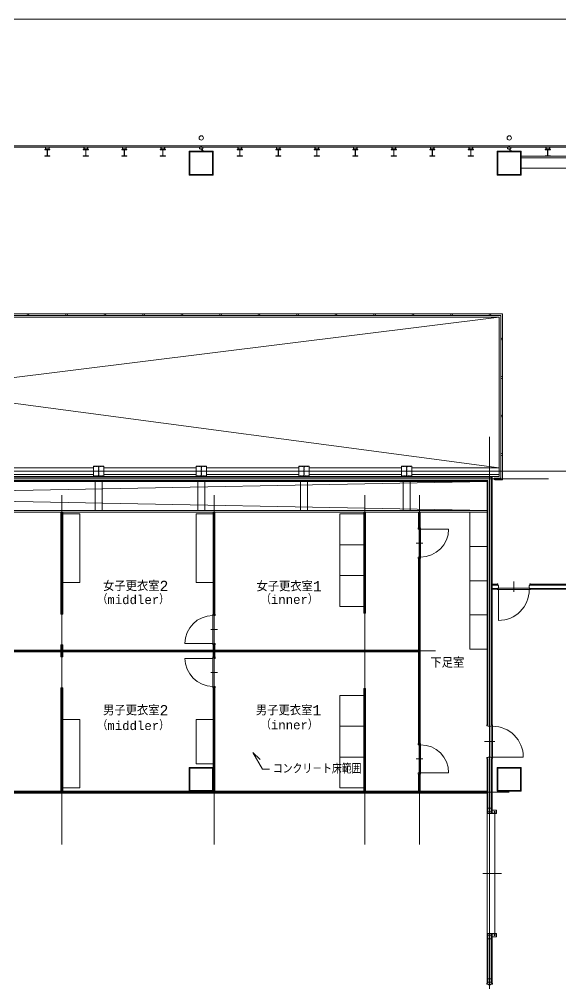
# Model space of a CAD drawing. Extents: x 225000 to 2157367, y 208400 to 840900.
# Drawn here: x 475607 to 491429, y 429232 to 457402 of the extents above; entities that cross this region are included whole.
import ezdxf
from ezdxf.enums import TextEntityAlignment as Align

# ---------------------------------------------------------------- set-up
doc = ezdxf.new("R2010")
doc.units = 0
doc.header["$LTSCALE"] = 10
for name, pattern in [('Data Center Layout_L20$0$CENTER', [2, 1.25, -0.25, 0.25, -0.25]), ('Data Center Layout_L20$0$CENTERK0', [0.65, 0.5, -0.05, 0.05, -0.05]), ('Data Center Layout_L20$0$DOTK1', [0.1, 0.05, -0.05])]:
    doc.linetypes.add(name, pattern=pattern)
doc.layers.add('Data Center Layout_L20$0$ARC', color=252, linetype='Continuous', lineweight=0)
doc.layers.add('Data Center Layout_L20$0$K-SIN', color=252, linetype='Data Center Layout_L20$0$CENTER', lineweight=9)
doc.styles.add('Data Center Layout_L20$0$ATS', font='monotxt', dxfattribs={"bigfont": 'BIGFONT'})

# ---------------------------------------------------------------- blocks, each defined once
blk = doc.blocks.new('Data Center Layout_L20')
at = {"layer": 'Data Center Layout_L20$0$ARC'}
for p, q in [((472395.59, 253702.31), (499925.59, 253702.31)), ((472395.59, 253667.31), (499925.59, 253667.31)), ((490275.59, 253402.31), (498575.59, 253402.31)), ((454225.59, 244302.31), (489625.59, 248702.31)), ((489625.59, 244302.31), (456475.59, 248702.31)), ((444400.59, 244027.31), (489400.59, 244027.31)), ((444425.59, 244052.31), (489425.59, 244052.31)), ((489400.59, 244027.31), (489400.59, 236792.31)), ((489425.59, 244052.31), (489425.59, 236792.31)), ((444275.59, 243902.31), (489275.59, 243902.31)), ((444300.59, 243927.31), (489300.59, 243927.31)), ((444325.59, 243902.31), (489275.59, 243052.31)), ((444325.59, 243052.31), (489275.59, 243902.31)), ((489275.59, 243902.31), (489275.59, 236792.31)), ((489300.59, 243927.31), (489300.59, 236792.31)), ((489275.59, 243002.31), (444275.59, 243002.31)), ((489275.59, 243052.31), (444325.59, 243052.31)), ((476825.59, 240027.31), (476825.59, 243002.31)), ((476875.59, 240027.31), (476875.59, 243002.31)), ((481275.59, 240027.31), (481275.59, 243002.31)), ((481325.59, 240027.31), (481325.59, 243002.31)), ((485675.59, 240052.31), (485675.59, 243002.31)), ((485725.59, 240052.31), (485725.59, 243002.31)), ((487275.59, 242552.31), (487275.59, 243002.31)), ((487325.59, 242552.31), (487325.59, 243002.31)), ((488153.59, 242511.31), (487335.59, 242511.31)), ((487400.59, 242102.31), (487200.59, 242102.31)), ((487275.59, 236252.31), (487275.59, 241652.31)), ((487325.59, 236252.31), (487325.59, 241652.31)), ((489425.59, 240902.31), (489570.59, 240902.31)), ((489425.59, 240877.31), (489570.59, 240877.31)), ((498425.59, 240902.31), (490550.59, 240902.31)), ((498525.59, 240877.31), (490550.59, 240877.31)), ((489425.59, 240777.31), (489570.59, 240777.31)), ((489425.59, 240752.31), (489570.59, 240752.31)), ((489610.59, 239842.31), (489610.59, 240742.31)), ((502100.59, 240777.31), (490550.59, 240777.31)), ((502100.59, 240752.31), (490550.59, 240752.31)), ((476825.59, 240027.31), (476875.59, 240027.31)), ((481275.59, 240027.31), (481325.59, 240027.31)), ((485675.59, 240052.31), (485725.59, 240052.31)), ((481200.59, 239577.31), (481400.59, 239577.31)), ((480447.59, 239168.31), (481265.59, 239168.31)), ((475275.59, 238977.31), (487275.59, 238977.31)), ((475275.59, 238927.31), (487275.59, 238927.31)), ((476825.59, 239127.31), (476875.59, 239127.31)), ((476825.59, 238977.31), (476825.59, 239127.31)), ((476825.59, 238777.31), (476825.59, 238927.31)), ((476875.59, 238977.31), (476875.59, 239127.31)), ((476875.59, 238777.31), (476875.59, 238927.31)), ((481275.59, 238977.31), (481275.59, 239127.31)), ((481275.59, 239127.31), (481325.59, 239127.31)), ((481275.59, 238777.31), (481275.59, 238927.31)), ((481325.59, 238977.31), (481325.59, 239127.31)), ((481325.59, 238777.31), (481325.59, 238927.31)), ((476825.59, 238777.31), (476875.59, 238777.31)), ((480447.59, 238736.31), (481265.59, 238736.31)), ((481275.59, 238777.31), (481325.59, 238777.31)), ((481200.59, 238327.31), (481400.59, 238327.31)), ((476825.59, 237877.31), (476875.59, 237877.31)), ((476825.59, 234852.31), (476825.59, 237877.31)), ((476875.59, 234852.31), (476875.59, 237877.31)), ((481275.59, 237877.31), (481325.59, 237877.31)), ((481275.59, 234852.31), (481275.59, 237877.31)), ((481325.59, 234852.31), (481325.59, 237877.31)), ((485675.59, 237852.31), (485725.59, 237852.31)), ((485675.59, 234852.31), (485675.59, 237852.31)), ((485725.59, 234852.31), (485725.59, 237852.31)), ((487400.59, 235802.31), (487200.59, 235802.31)), ((489275.59, 234227.31), (489275.59, 235812.31)), ((489300.59, 234227.31), (489300.59, 235812.31)), ((489400.59, 234227.31), (489400.59, 235812.31)), ((489425.59, 234227.31), (489425.59, 235812.31)), ((490335.59, 235852.31), (489435.59, 235852.31)), ((487275.59, 234852.31), (487275.59, 235352.31)), ((487325.59, 234852.31), (487325.59, 235352.31)), ((488153.59, 235393.31), (487335.59, 235393.31)), ((462525.59, 234802.31), (489275.59, 234802.31)), ((462575.59, 234852.31), (489275.59, 234852.31)), ((489275.59, 234202.31), (489275.59, 230702.31)), ((489275.59, 230677.31), (489275.59, 229247.31)), ((489300.59, 230677.31), (489300.59, 229247.31)), ((489400.59, 230677.31), (489400.59, 229247.31)), ((489425.59, 230677.31), (489425.59, 229247.31))]:
    blk.add_line(p, q, dxfattribs=at)
at = {"layer": 'Data Center Layout_L20$0$ARC', "linetype": 'Continuous'}
for p, q in [((490060.59, 240677.31), (490060.59, 240977.31)), ((489500.59, 236302.31), (489200.59, 236302.31)), ((489150.59, 232452.31), (489700.59, 232452.31))]:
    blk.add_line(p, q, dxfattribs=at)
at = {"layer": 'Data Center Layout_L20$0$ARC', "linetype": 'Data Center Layout_L20$0$CENTERK0'}
blk.add_line((489500.59, 234202.31), (489500.59, 230702.31), dxfattribs=at)
at = {"layer": 'Data Center Layout_L20$0$ARC'}
for points in [[(476350.59, 253602.31), (476500.59, 253602.31), (476500.59, 253593.31), (476428.59, 253593.31), (476428.59, 253411.31), (476500.59, 253411.31), (476500.59, 253402.31), (476350.59, 253402.31), (476350.59, 253411.31), (476422.59, 253411.31), (476422.59, 253593.31), (476350.59, 253593.31)], [(476369.59, 253652.31), (476369.59, 253602.31), (476419.59, 253602.31), (476419.59, 253608.31), (476375.59, 253608.31), (476375.59, 253652.31)], [(476375.59, 253617.31), (476475.59, 253617.31), (476475.59, 253667.31), (476375.59, 253667.31)], [(476481.59, 253652.31), (476481.59, 253602.31), (476431.59, 253602.31), (476431.59, 253608.31), (476475.59, 253608.31), (476475.59, 253652.31)], [(477475.59, 253602.31), (477625.59, 253602.31), (477625.59, 253593.31), (477553.59, 253593.31), (477553.59, 253411.31), (477625.59, 253411.31), (477625.59, 253402.31), (477475.59, 253402.31), (477475.59, 253411.31), (477547.59, 253411.31), (477547.59, 253593.31), (477475.59, 253593.31)], [(477494.59, 253652.31), (477494.59, 253602.31), (477544.59, 253602.31), (477544.59, 253608.31), (477500.59, 253608.31), (477500.59, 253652.31)], [(477500.59, 253617.31), (477600.59, 253617.31), (477600.59, 253667.31), (477500.59, 253667.31)], [(477606.59, 253652.31), (477606.59, 253602.31), (477556.59, 253602.31), (477556.59, 253608.31), (477600.59, 253608.31), (477600.59, 253652.31)], [(478600.59, 253602.31), (478750.59, 253602.31), (478750.59, 253593.31), (478678.59, 253593.31), (478678.59, 253411.31), (478750.59, 253411.31), (478750.59, 253402.31), (478600.59, 253402.31), (478600.59, 253411.31), (478672.59, 253411.31), (478672.59, 253593.31), (478600.59, 253593.31)], [(478619.59, 253652.31), (478619.59, 253602.31), (478669.59, 253602.31), (478669.59, 253608.31), (478625.59, 253608.31), (478625.59, 253652.31)], [(478625.59, 253617.31), (478725.59, 253617.31), (478725.59, 253667.31), (478625.59, 253667.31)], [(478731.59, 253652.31), (478731.59, 253602.31), (478681.59, 253602.31), (478681.59, 253608.31), (478725.59, 253608.31), (478725.59, 253652.31)], [(479725.59, 253602.31), (479875.59, 253602.31), (479875.59, 253593.31), (479803.59, 253593.31), (479803.59, 253411.31), (479875.59, 253411.31), (479875.59, 253402.31), (479725.59, 253402.31), (479725.59, 253411.31), (479797.59, 253411.31), (479797.59, 253593.31), (479725.59, 253593.31)], [(479744.59, 253652.31), (479744.59, 253602.31), (479794.59, 253602.31), (479794.59, 253608.31), (479750.59, 253608.31), (479750.59, 253652.31)], [(479750.59, 253617.31), (479850.59, 253617.31), (479850.59, 253667.31), (479750.59, 253667.31)], [(479856.59, 253652.31), (479856.59, 253602.31), (479806.59, 253602.31), (479806.59, 253608.31), (479850.59, 253608.31), (479850.59, 253652.31)], [(480575.59, 252852.31), (480575.59, 253552.31), (481275.59, 253552.31), (481275.59, 252852.31)], [(480595.59, 252872.31), (480595.59, 253532.31), (481255.59, 253532.31), (481255.59, 252872.31)], [(480875.59, 253617.31), (480975.59, 253617.31), (480975.59, 253667.31), (480875.59, 253667.31)], [(480900.59, 253617.31), (480950.59, 253617.31), (480950.59, 253567.31), (480944.59, 253567.31), (480944.59, 253611.31), (480900.59, 253611.31)], [(480915.59, 253702.31), (480935.59, 253702.31), (480935.59, 253667.31), (480915.59, 253667.31)], [(480950.59, 253602.31), (480950.59, 253552.31), (481000.59, 253552.31), (481000.59, 253558.31), (480956.59, 253558.31), (480956.59, 253602.31)], [(481975.59, 253602.31), (482125.59, 253602.31), (482125.59, 253593.31), (482053.59, 253593.31), (482053.59, 253411.31), (482125.59, 253411.31), (482125.59, 253402.31), (481975.59, 253402.31), (481975.59, 253411.31), (482047.59, 253411.31), (482047.59, 253593.31), (481975.59, 253593.31)], [(481994.59, 253652.31), (481994.59, 253602.31), (482044.59, 253602.31), (482044.59, 253608.31), (482000.59, 253608.31), (482000.59, 253652.31)], [(482000.59, 253617.31), (482100.59, 253617.31), (482100.59, 253667.31), (482000.59, 253667.31)], [(482106.59, 253652.31), (482106.59, 253602.31), (482056.59, 253602.31), (482056.59, 253608.31), (482100.59, 253608.31), (482100.59, 253652.31)], [(483100.59, 253602.31), (483250.59, 253602.31), (483250.59, 253593.31), (483178.59, 253593.31), (483178.59, 253411.31), (483250.59, 253411.31), (483250.59, 253402.31), (483100.59, 253402.31), (483100.59, 253411.31), (483172.59, 253411.31), (483172.59, 253593.31), (483100.59, 253593.31)], [(483119.59, 253652.31), (483119.59, 253602.31), (483169.59, 253602.31), (483169.59, 253608.31), (483125.59, 253608.31), (483125.59, 253652.31)], [(483125.59, 253617.31), (483225.59, 253617.31), (483225.59, 253667.31), (483125.59, 253667.31)], [(483231.59, 253652.31), (483231.59, 253602.31), (483181.59, 253602.31), (483181.59, 253608.31), (483225.59, 253608.31), (483225.59, 253652.31)], [(484225.59, 253602.31), (484375.59, 253602.31), (484375.59, 253593.31), (484303.59, 253593.31), (484303.59, 253411.31), (484375.59, 253411.31), (484375.59, 253402.31), (484225.59, 253402.31), (484225.59, 253411.31), (484297.59, 253411.31), (484297.59, 253593.31), (484225.59, 253593.31)], [(484244.59, 253652.31), (484244.59, 253602.31), (484294.59, 253602.31), (484294.59, 253608.31), (484250.59, 253608.31), (484250.59, 253652.31)], [(484250.59, 253617.31), (484350.59, 253617.31), (484350.59, 253667.31), (484250.59, 253667.31)], [(484356.59, 253652.31), (484356.59, 253602.31), (484306.59, 253602.31), (484306.59, 253608.31), (484350.59, 253608.31), (484350.59, 253652.31)], [(485350.59, 253602.31), (485500.59, 253602.31), (485500.59, 253593.31), (485428.59, 253593.31), (485428.59, 253411.31), (485500.59, 253411.31), (485500.59, 253402.31), (485350.59, 253402.31), (485350.59, 253411.31), (485422.59, 253411.31), (485422.59, 253593.31), (485350.59, 253593.31)], [(485369.59, 253652.31), (485369.59, 253602.31), (485419.59, 253602.31), (485419.59, 253608.31), (485375.59, 253608.31), (485375.59, 253652.31)], [(485375.59, 253617.31), (485475.59, 253617.31), (485475.59, 253667.31), (485375.59, 253667.31)], [(485481.59, 253652.31), (485481.59, 253602.31), (485431.59, 253602.31), (485431.59, 253608.31), (485475.59, 253608.31), (485475.59, 253652.31)], [(486475.59, 253602.31), (486625.59, 253602.31), (486625.59, 253593.31), (486553.59, 253593.31), (486553.59, 253411.31), (486625.59, 253411.31), (486625.59, 253402.31), (486475.59, 253402.31), (486475.59, 253411.31), (486547.59, 253411.31), (486547.59, 253593.31), (486475.59, 253593.31)], [(486494.59, 253652.31), (486494.59, 253602.31), (486544.59, 253602.31), (486544.59, 253608.31), (486500.59, 253608.31), (486500.59, 253652.31)], [(486500.59, 253617.31), (486600.59, 253617.31), (486600.59, 253667.31), (486500.59, 253667.31)], [(486606.59, 253652.31), (486606.59, 253602.31), (486556.59, 253602.31), (486556.59, 253608.31), (486600.59, 253608.31), (486600.59, 253652.31)], [(487600.59, 253602.31), (487750.59, 253602.31), (487750.59, 253593.31), (487678.59, 253593.31), (487678.59, 253411.31), (487750.59, 253411.31), (487750.59, 253402.31), (487600.59, 253402.31), (487600.59, 253411.31), (487672.59, 253411.31), (487672.59, 253593.31), (487600.59, 253593.31)], [(487619.59, 253652.31), (487619.59, 253602.31), (487669.59, 253602.31), (487669.59, 253608.31), (487625.59, 253608.31), (487625.59, 253652.31)], [(487625.59, 253617.31), (487725.59, 253617.31), (487725.59, 253667.31), (487625.59, 253667.31)], [(487731.59, 253652.31), (487731.59, 253602.31), (487681.59, 253602.31), (487681.59, 253608.31), (487725.59, 253608.31), (487725.59, 253652.31)], [(488725.59, 253602.31), (488875.59, 253602.31), (488875.59, 253593.31), (488803.59, 253593.31), (488803.59, 253411.31), (488875.59, 253411.31), (488875.59, 253402.31), (488725.59, 253402.31), (488725.59, 253411.31), (488797.59, 253411.31), (488797.59, 253593.31), (488725.59, 253593.31)], [(488744.59, 253652.31), (488744.59, 253602.31), (488794.59, 253602.31), (488794.59, 253608.31), (488750.59, 253608.31), (488750.59, 253652.31)], [(488750.59, 253617.31), (488850.59, 253617.31), (488850.59, 253667.31), (488750.59, 253667.31)], [(488856.59, 253652.31), (488856.59, 253602.31), (488806.59, 253602.31), (488806.59, 253608.31), (488850.59, 253608.31), (488850.59, 253652.31)], [(489575.59, 252852.31), (489575.59, 253552.31), (490275.59, 253552.31), (490275.59, 252852.31)], [(489595.59, 252872.31), (489595.59, 253532.31), (490255.59, 253532.31), (490255.59, 252872.31)], [(489875.59, 253617.31), (489975.59, 253617.31), (489975.59, 253667.31), (489875.59, 253667.31)], [(489900.59, 253617.31), (489950.59, 253617.31), (489950.59, 253567.31), (489944.59, 253567.31), (489944.59, 253611.31), (489900.59, 253611.31)], [(489915.59, 253702.31), (489935.59, 253702.31), (489935.59, 253667.31), (489915.59, 253667.31)], [(489950.59, 253602.31), (489950.59, 253552.31), (490000.59, 253552.31), (490000.59, 253558.31), (489956.59, 253558.31), (489956.59, 253602.31)], [(490975.59, 253602.31), (491125.59, 253602.31), (491125.59, 253593.31), (491053.59, 253593.31), (491053.59, 253411.31), (491125.59, 253411.31), (491125.59, 253402.31), (490975.59, 253402.31), (490975.59, 253411.31), (491047.59, 253411.31), (491047.59, 253593.31), (490975.59, 253593.31)], [(490994.59, 253652.31), (490994.59, 253602.31), (491044.59, 253602.31), (491044.59, 253608.31), (491000.59, 253608.31), (491000.59, 253652.31)], [(491000.59, 253617.31), (491100.59, 253617.31), (491100.59, 253667.31), (491000.59, 253667.31)], [(491106.59, 253652.31), (491106.59, 253602.31), (491056.59, 253602.31), (491056.59, 253608.31), (491100.59, 253608.31), (491100.59, 253652.31)], [(490275.59, 253052.31), (498575.59, 253052.31), (498575.59, 253352.31), (490275.59, 253352.31)], [(475075.59, 244102.31), (477775.59, 244102.31), (477775.59, 244302.31), (475075.59, 244302.31)], [(478075.59, 244102.31), (480775.59, 244102.31), (480775.59, 244302.31), (478075.59, 244302.31)], [(481075.59, 244102.31), (483775.59, 244102.31), (483775.59, 244302.31), (481075.59, 244302.31)], [(484075.59, 244102.31), (486775.59, 244102.31), (486775.59, 244302.31), (484075.59, 244302.31)], [(487075.59, 244102.31), (489625.59, 244102.31), (489625.59, 244302.31), (487075.59, 244302.31)], [(477825.59, 243052.31), (478025.59, 243052.31), (478025.59, 243902.31), (477825.59, 243902.31)], [(480825.59, 243052.31), (481025.59, 243052.31), (481025.59, 243902.31), (480825.59, 243902.31)], [(483825.59, 243052.31), (484025.59, 243052.31), (484025.59, 243902.31), (483825.59, 243902.31)], [(486825.59, 243052.31), (487025.59, 243052.31), (487025.59, 243902.31), (486825.59, 243902.31)], [(476875.59, 242952.31), (477375.59, 242952.31), (477375.59, 240952.31), (476875.59, 240952.31), (476875.59, 242952.31)], [(484975.59, 242952.31), (485675.59, 242952.31), (485675.59, 242052.31), (484975.59, 242052.31), (484975.59, 242952.31)], [(488775.59, 243002.31), (489275.59, 243002.31), (489275.59, 242002.31), (488775.59, 242002.31), (488775.59, 243002.31)], [(487290.59, 242511.31), (487265.59, 242511.31), (487265.59, 242552.31), (487335.59, 242552.31), (487335.59, 242527.31), (487290.59, 242527.31)], [(487335.59, 241682.31), (487335.59, 242522.31), (487295.59, 242522.31), (487295.59, 241682.31)], [(484975.59, 242052.31), (485675.59, 242052.31), (485675.59, 241152.31), (484975.59, 241152.31), (484975.59, 242052.31)], [(488775.59, 242002.31), (489275.59, 242002.31), (489275.59, 241002.31), (488775.59, 241002.31), (488775.59, 242002.31)], [(487290.59, 241693.31), (487265.59, 241693.31), (487265.59, 241652.31), (487335.59, 241652.31), (487335.59, 241677.31), (487290.59, 241677.31)], [(484975.59, 241152.31), (485675.59, 241152.31), (485675.59, 240252.31), (484975.59, 240252.31), (484975.59, 241152.31)], [(488775.59, 241002.31), (489275.59, 241002.31), (489275.59, 240002.31), (488775.59, 240002.31), (488775.59, 241002.31)], [(489600.59, 240742.31), (490520.59, 240742.31), (490520.59, 240782.31), (489600.59, 240782.31)], [(481310.59, 239986.31), (481335.59, 239986.31), (481335.59, 240027.31), (481265.59, 240027.31), (481265.59, 240002.31), (481310.59, 240002.31)], [(481265.59, 239997.31), (481265.59, 239157.31), (481305.59, 239157.31), (481305.59, 239997.31)], [(488775.59, 240002.31), (489275.59, 240002.31), (489275.59, 239002.31), (488775.59, 239002.31), (488775.59, 240002.31)], [(481310.59, 239168.31), (481335.59, 239168.31), (481335.59, 239127.31), (481265.59, 239127.31), (481265.59, 239152.31), (481310.59, 239152.31)], [(481310.59, 238736.31), (481335.59, 238736.31), (481335.59, 238777.31), (481265.59, 238777.31), (481265.59, 238752.31), (481310.59, 238752.31)], [(481265.59, 237907.31), (481265.59, 238747.31), (481305.59, 238747.31), (481305.59, 237907.31)], [(481310.59, 237918.31), (481335.59, 237918.31), (481335.59, 237877.31), (481265.59, 237877.31), (481265.59, 237902.31), (481310.59, 237902.31)], [(484975.59, 237652.31), (485675.59, 237652.31), (485675.59, 236752.31), (484975.59, 236752.31), (484975.59, 237652.31)], [(476875.59, 236952.31), (477375.59, 236952.31), (477375.59, 234952.31), (476875.59, 234952.31), (476875.59, 236952.31)], [(480775.59, 236952.31), (481275.59, 236952.31), (481275.59, 235652.31), (480775.59, 235652.31), (480775.59, 236952.31)], [(484975.59, 236752.31), (485675.59, 236752.31), (485675.59, 235852.31), (484975.59, 235852.31), (484975.59, 236752.31)], [(489435.59, 235842.31), (489435.59, 236762.31), (489395.59, 236762.31), (489395.59, 235842.31)], [(487290.59, 236211.31), (487265.59, 236211.31), (487265.59, 236252.31), (487335.59, 236252.31), (487335.59, 236227.31), (487290.59, 236227.31)], [(487335.59, 236222.31), (487335.59, 235382.31), (487295.59, 235382.31), (487295.59, 236222.31)], [(484975.59, 235852.31), (485675.59, 235852.31), (485675.59, 234952.31), (484975.59, 234952.31), (484975.59, 235852.31)], [(480575.59, 234852.31), (480575.59, 235552.31), (481275.59, 235552.31), (481275.59, 234852.31)], [(480575.59, 234852.31), (480575.59, 235552.31), (481275.59, 235552.31), (481275.59, 234852.31)], [(480595.59, 234872.31), (480595.59, 235532.31), (481255.59, 235532.31), (481255.59, 234872.31)], [(480595.59, 234872.31), (480595.59, 235532.31), (481255.59, 235532.31), (481255.59, 234872.31)], [(489575.59, 234852.31), (489575.59, 235552.31), (490275.59, 235552.31), (490275.59, 234852.31)], [(489575.59, 234852.31), (489575.59, 235552.31), (490275.59, 235552.31), (490275.59, 234852.31)], [(489595.59, 234872.31), (489595.59, 235532.31), (490255.59, 235532.31), (490255.59, 234872.31)], [(489595.59, 234872.31), (489595.59, 235532.31), (490255.59, 235532.31), (490255.59, 234872.31)], [(487290.59, 235393.31), (487265.59, 235393.31), (487265.59, 235352.31), (487335.59, 235352.31), (487335.59, 235377.31), (487290.59, 235377.31)], [(489275.59, 234227.31), (489288.09, 234227.31), (489288.09, 234242.31), (489275.59, 234242.31)], [(489300.59, 234357.31), (489300.59, 234257.31), (489400.59, 234257.31), (489400.59, 234357.31)], [(489425.59, 234202.31), (489550.59, 234202.31), (489550.59, 234302.31), (489425.59, 234302.31)], [(489275.59, 230677.31), (489288.09, 230677.31), (489288.09, 230662.31), (489275.59, 230662.31)], [(489300.59, 230547.31), (489300.59, 230647.31), (489400.59, 230647.31), (489400.59, 230547.31)], [(489425.59, 230702.31), (489550.59, 230702.31), (489550.59, 230602.31), (489425.59, 230602.31)], [(489300.59, 229377.31), (489300.59, 229277.31), (489400.59, 229277.31), (489400.59, 229377.31)]]:
    blk.add_lwpolyline(points, close=True, dxfattribs=at)
for points in [[(480888.09, 253704.31), (480918.09, 253704.31), (480918.09, 253688.31), (480933.09, 253688.31), (480933.09, 253704.31), (480963.09, 253704.31)], [(489888.09, 253704.31), (489918.09, 253704.31), (489918.09, 253688.31), (489933.09, 253688.31), (489933.09, 253704.31), (489963.09, 253704.31)], [(454125.59, 248227.31), (454125.59, 248802.31), (489725.59, 248802.31), (489725.59, 243952.31), (489500.59, 243952.31)], [(454175.59, 248227.31), (454175.59, 248752.31), (489675.59, 248752.31), (489675.59, 244002.31), (489500.59, 244002.31)], [(480775.59, 242952.31), (481275.59, 242952.31), (481275.59, 240952.31), (480775.59, 240952.31), (480775.59, 242952.31)], [(489570.59, 240767.31), (489570.59, 240742.31), (489595.59, 240742.31), (489595.59, 240787.31), (489610.59, 240787.31), (489610.59, 240867.31), (489595.59, 240867.31), (489595.59, 240912.31), (489570.59, 240912.31), (489570.59, 240887.31)], [(490550.59, 240767.31), (490550.59, 240742.31), (490525.59, 240742.31), (490525.59, 240787.31), (490510.59, 240787.31), (490510.59, 240867.31), (490525.59, 240867.31), (490525.59, 240912.31), (490550.59, 240912.31), (490550.59, 240887.31)], [(489410.59, 236792.31), (489435.59, 236792.31), (489435.59, 236767.31), (489390.59, 236767.31), (489390.59, 236752.31), (489310.59, 236752.31), (489310.59, 236767.31), (489265.59, 236767.31), (489265.59, 236792.31), (489290.59, 236792.31)], [(482917.72, 235500.35), (482717.72, 235500.35), (482435.15, 235989.78), (482647.28, 235777.65)], [(489410.59, 235812.31), (489435.59, 235812.31), (489435.59, 235837.31), (489390.59, 235837.31), (489390.59, 235852.31), (489310.59, 235852.31), (489310.59, 235837.31), (489265.59, 235837.31), (489265.59, 235812.31), (489290.59, 235812.31)], [(489300.59, 234227.31), (489275.59, 234227.31), (489275.59, 234202.31), (489435.59, 234202.31), (489435.59, 234227.31), (489410.59, 234227.31)], [(489468.09, 234217.31), (489468.09, 234202.31), (489485.59, 234202.31), (489485.59, 234262.31), (489515.59, 234262.31), (489515.59, 234202.31), (489533.09, 234202.31), (489533.09, 234217.31)], [(489300.59, 230677.31), (489275.59, 230677.31), (489275.59, 230702.31), (489435.59, 230702.31), (489435.59, 230677.31), (489410.59, 230677.31)], [(489468.09, 230687.31), (489468.09, 230702.31), (489485.59, 230702.31), (489485.59, 230642.31), (489515.59, 230642.31), (489515.59, 230702.31), (489533.09, 230702.31), (489533.09, 230687.31)], [(489410.59, 229247.31), (489435.59, 229247.31), (489435.59, 229222.31), (489380.59, 229222.31), (489380.59, 229202.31), (489320.59, 229202.31), (489320.59, 229222.31), (489265.59, 229222.31), (489265.59, 229247.31), (489290.59, 229247.31)]]:
    blk.add_lwpolyline(points, dxfattribs=at)
at = {"layer": 'Data Center Layout_L20$0$ARC', "flags": 128}
blk.add_lwpolyline([(454225.59, 244052.31), (454225.59, 248702.31), (489625.59, 248702.31), (489625.59, 244052.31), (489425.59, 244052.31)], dxfattribs=at)
for points in [[(477775.59, 244352.31), (478075.59, 244352.31), (478075.59, 244052.31), (477775.59, 244052.31)], [(480775.59, 244352.31), (481075.59, 244352.31), (481075.59, 244052.31), (480775.59, 244052.31)], [(483775.59, 244352.31), (484075.59, 244352.31), (484075.59, 244052.31), (483775.59, 244052.31)], [(486775.59, 244352.31), (487075.59, 244352.31), (487075.59, 244052.31), (486775.59, 244052.31)]]:
    blk.add_lwpolyline(points, close=True, dxfattribs=at)
at = {"layer": 'Data Center Layout_L20$0$ARC', "linetype": 'Data Center Layout_L20$0$DOTK1', "flags": 128}
for points in [[(477775.59, 244352.31), (478075.59, 244352.31), (478075.59, 244337.31), (477930.59, 244337.31), (477930.59, 244067.31), (478075.59, 244067.31), (478075.59, 244052.31), (477775.59, 244052.31), (477775.59, 244067.31), (477920.59, 244067.31), (477920.59, 244337.31), (477775.59, 244337.31)], [(480775.59, 244352.31), (481075.59, 244352.31), (481075.59, 244337.31), (480930.59, 244337.31), (480930.59, 244067.31), (481075.59, 244067.31), (481075.59, 244052.31), (480775.59, 244052.31), (480775.59, 244067.31), (480920.59, 244067.31), (480920.59, 244337.31), (480775.59, 244337.31)], [(483775.59, 244352.31), (484075.59, 244352.31), (484075.59, 244337.31), (483930.59, 244337.31), (483930.59, 244067.31), (484075.59, 244067.31), (484075.59, 244052.31), (483775.59, 244052.31), (483775.59, 244067.31), (483920.59, 244067.31), (483920.59, 244337.31), (483775.59, 244337.31)], [(486775.59, 244352.31), (487075.59, 244352.31), (487075.59, 244337.31), (486930.59, 244337.31), (486930.59, 244067.31), (487075.59, 244067.31), (487075.59, 244052.31), (486775.59, 244052.31), (486775.59, 244067.31), (486920.59, 244067.31), (486920.59, 244337.31), (486775.59, 244337.31)]]:
    blk.add_lwpolyline(points, close=True, dxfattribs=at)
at = {"layer": 'Data Center Layout_L20$0$ARC'}
for centre, radius in [((480925.59, 253938.56), 62.5), ((489925.59, 253938.56), 62.5), ((475863.09, 248777.31), 25), ((476988.09, 248777.31), 25), ((478113.09, 248777.31), 25), ((479238.09, 248777.31), 25), ((480363.09, 248777.31), 25), ((481488.09, 248777.31), 25), ((482613.09, 248777.31), 25), ((483738.09, 248777.31), 25), ((484863.09, 248777.31), 25), ((485988.09, 248777.31), 25), ((487113.09, 248777.31), 25), ((488238.09, 248777.31), 25), ((489363.09, 248777.31), 25), ((489700.59, 248064.81), 25), ((489700.59, 246939.81), 25), ((489700.59, 245814.81), 25), ((489700.59, 244689.81), 25), ((489500.59, 243977.31), 25)]:
    blk.add_circle(centre, radius, dxfattribs=at)
for centre, radius, start, end in [((487335.59, 242511.31), 818, 270, 0), ((489610.59, 240742.31), 900, 270, 0), ((481265.59, 239168.31), 818, 90, 180), ((481265.59, 238736.31), 818, 180, 270), ((489435.59, 235852.31), 900, 0, 90), ((487335.59, 235393.31), 818, 0, 90)]:
    blk.add_arc(centre, radius, start, end, dxfattribs=at)
at = {"layer": 'Data Center Layout_L20$0$K-SIN'}
for p, q in [((264786.62, 257402.31), (546925.59, 257402.31)), ((265925.59, 253702.31), (546925.59, 253702.31)), ((489350.59, 213213.02), (489350.59, 245202.31)), ((442925.59, 244202.31), (491775.59, 244202.31)), ((443625.59, 243977.31), (491075.59, 243977.31)), ((476850.59, 233302.31), (476850.59, 243502.31)), ((481300.59, 233302.31), (481300.59, 243502.31)), ((485700.59, 233302.31), (485700.59, 243502.31)), ((487300.59, 233302.31), (487300.59, 243502.31)), ((474475.59, 238952.31), (487775.59, 238952.31)), ((461725.59, 234827.31), (489925.59, 234827.31))]:
    blk.add_line(p, q, dxfattribs=at)
at = {"layer": 'Data Center Layout_L20$0$ARC', "style": 'Data Center Layout_L20$0$ATS'}
for s, height, p in [('女子更衣室2', 300, (479010.14, 240850.84)), ('女子更衣室1', 300, (483491.81, 240841.68)), ('（middler）', 250, (478939.03, 240446.22)), ('（inner）', 250, (483500.45, 240450.8)), ('下足室', 300, (488115.19, 238611.12)), ('男子更衣室2', 300, (479010.14, 237219.87)), ('男子更衣室1', 300, (483476.45, 237219.87)), ('（middler）', 250, (478939.03, 236767.58)), ('（inner）', 250, (483500.45, 236787.82))]:
    blk.add_text(s, height=height, dxfattribs=at).set_placement(p, align=Align.MIDDLE_CENTER)
blk.add_text('コンクリ－ト床範囲', height=250, dxfattribs=at).set_placement((483017.72, 235500.35), align=Align.MIDDLE_LEFT)

msp = doc.modelspace()

# ---------------------------------------------------------------- block references
msp.add_blockref('Data Center Layout_L20', (0, 200000))

doc.saveas('drawing.dxf')
